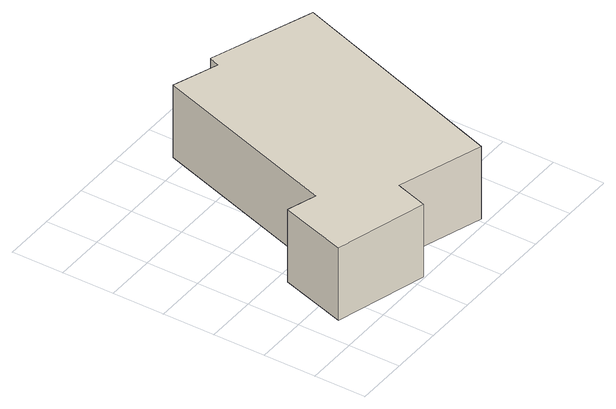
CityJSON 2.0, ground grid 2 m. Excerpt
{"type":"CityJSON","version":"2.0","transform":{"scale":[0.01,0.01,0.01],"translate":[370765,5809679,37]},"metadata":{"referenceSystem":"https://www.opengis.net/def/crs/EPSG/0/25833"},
"CityObjects":{
"building1":{"type":"Building","attributes":{"Gemeindeschluessel":"11000006","BezugspunktDach":"2200","function":"31001_1000","measuredHeight":3,"storeysAboveGround":1},"address":[{"country":"Germany","locality":"Berlin","thoroughfareNumber":"36 (10)","thoroughfareName":"Königstraße"}],"geometry":[{"type":"Solid","lod":"1","boundaries":[[[[0,1,2,3,4,5,6,7,8,9]],[[10,11,12,13,14,15,16,17,18,19]],[[10,19,9,8]],[[11,10,8,7]],[[12,11,7,6]],[[13,12,6,5]],[[14,13,5,4]],[[15,14,4,3]],[[16,15,3,2]],[[17,16,2,1]],[[18,17,1,0]],[[19,18,0,9]]]]}]}
},
"vertices":[
[447,6,318],[486,130,318],[813,25,318],[1105,891,318],[710,1031,318],[695,990,318],[522,1051,318],[287,325,318],[174,361,318],[95,106,318],[174,361,18],[287,325,18],[522,1051,18],[695,990,18],[710,1031,18],[1105,891,18],[813,25,18],[486,130,18],[447,6,18],[95,106,18]
]}
